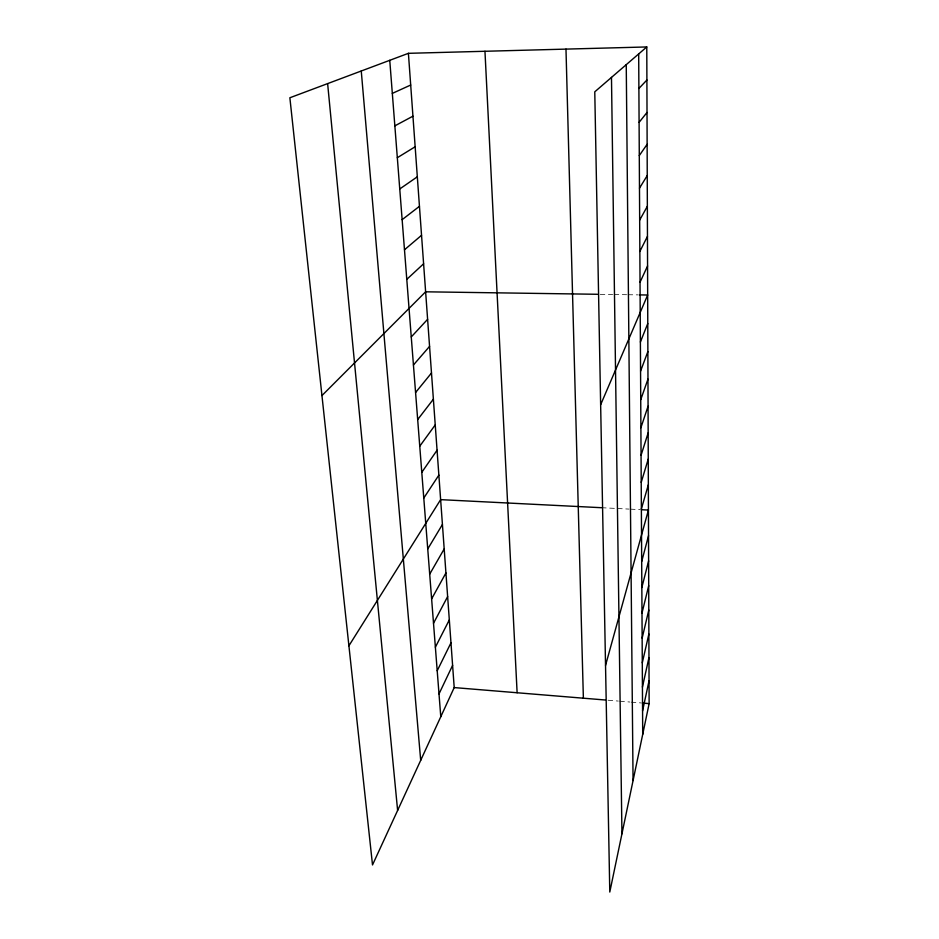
<?xml version="1.0" encoding="UTF-8"?>
<svg xmlns="http://www.w3.org/2000/svg" width="939" height="939" viewBox="0 0 939 939"><rect width="100%" height="100%" fill="white"/><g stroke="black" fill="none" stroke-linecap="round" stroke-linejoin="round"><path stroke-width="0.7" stroke-dasharray="4.7 3.52" d="M600.162 294.33L612.674 294.506M614.071 294.529L626.63 294.705M628.027 294.729L637.851 294.869M601.453 507.706L616.078 508.433M617.545 508.515L629.024 509.091M630.409 509.149L640.116 509.642M608.061 700.224L618.285 701.069M619.752 701.187L629.811 702.02M631.196 702.137L640.856 702.924"/><path stroke-width="1.41" d="M649.131 703.604L609.787 892.05L594.774 91.822L646.783 46.95L649.131 703.604L642.229 703.041M642.569 710.929L649.049 680.787M642.429 687.078L648.966 657.582M642.288 662.828L648.884 634.013M642.135 638.156L648.802 610.045M641.994 613.061L648.708 585.666M641.842 587.521L648.626 560.888M641.689 561.534L648.532 535.688M605.538 665.411L648.438 510.053L641.501 509.713M641.372 508.95L648.344 484.759M641.22 482.353L648.262 459.03M641.055 455.298L648.168 432.856M640.891 427.738L648.074 406.235M640.727 399.697L647.969 379.156M640.562 371.128L647.875 351.597M640.386 342.042L647.769 323.556M600.643 404.744L647.675 295.01L639.248 294.893M408.406 53.323L454.206 687.583L372.513 864.936L289.869 97.762L408.406 53.323L646.783 46.95M640.034 282.228L647.57 265.96M439.006 693.921L452.598 665.375M437.21 670.751L450.978 642.816M639.846 251.476L647.464 236.37M435.379 647.194L449.323 619.904M433.513 623.25L447.633 596.617M431.623 598.906L445.931 572.966M639.67 220.125L647.358 206.251M429.698 574.152L444.194 548.928M427.738 548.975L442.422 524.49M639.482 188.176L647.241 175.57M348.909 645.797L440.637 499.642L601.453 507.706M423.782 498.069L438.865 475.134M421.787 472.352L437.069 450.227M639.283 155.592L647.135 144.313M419.756 446.201L435.238 424.909M417.679 419.592L433.384 399.181M639.083 122.375L647.018 112.469M415.578 392.525L431.494 373.006M413.442 364.978L429.569 346.397M411.259 336.948L427.609 319.33M638.884 88.501L646.901 80.026M321.948 395.577L425.625 291.806L597.38 294.283M406.787 279.353L423.606 263.8M404.486 249.774L421.541 235.313M402.138 219.656L419.451 206.322M399.756 188.962L417.315 176.802M397.326 157.705L415.155 146.766M394.849 125.861L412.937 116.19M392.326 93.395L410.695 85.038M454.206 687.583L605.139 699.989M327.629 83.606L397.62 810.416M361.257 71L420.695 760.332M389.755 60.319L440.778 716.715M484.958 51.281L517.119 692.747M565.982 49.11L583.377 698.205M611.477 77.409L621.947 833.809M626.243 64.674L633.062 780.555M638.684 53.934L642.71 734.368"/></g></svg>
